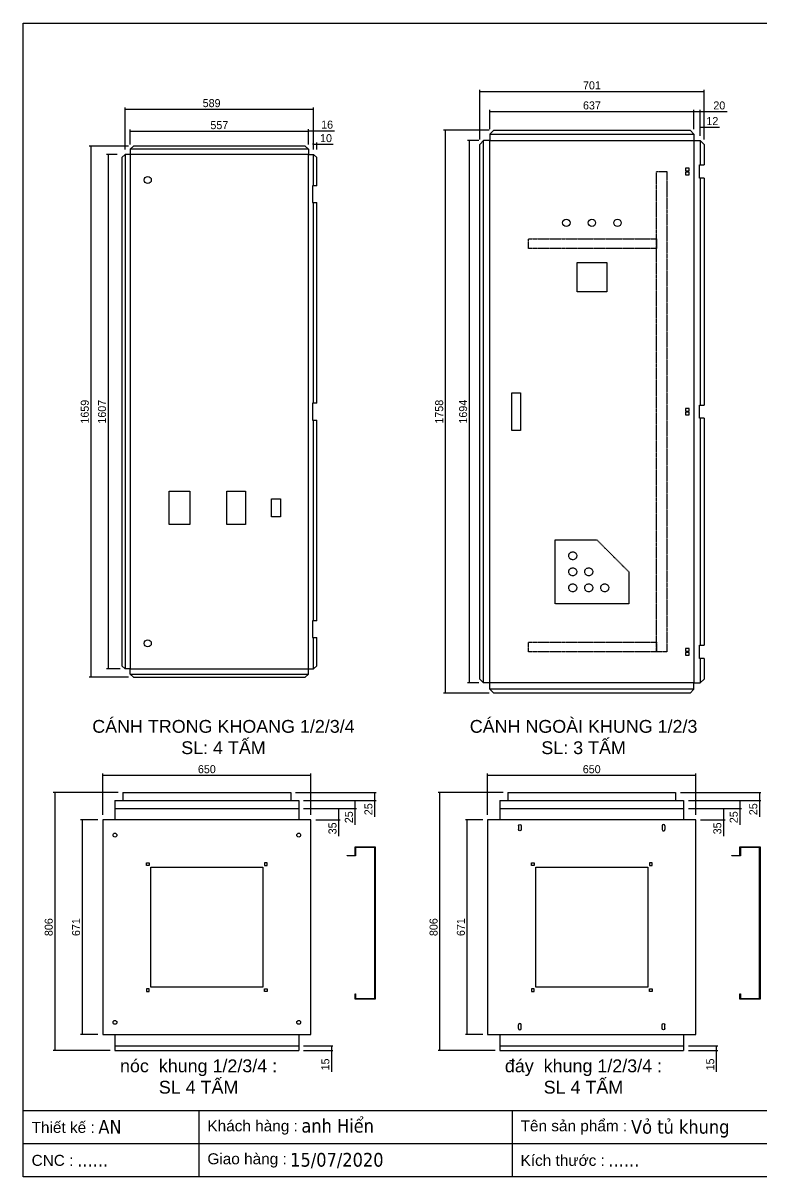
# Model space of a CAD drawing. Header units: millimetres. Extents: x 0 to 5097, y 0 to 3604.
# Drawn here: x 0 to 2308, y 0 to 3604 of the extents above; entities that cross this region are included whole.
import ezdxf
from ezdxf.enums import TextEntityAlignment as Align

# ---------------------------------------------------------------- set-up
doc = ezdxf.new("R2010")
doc.units = ezdxf.units.MM
doc.linetypes.add('DASHED', pattern=[0.75, 0.5, -0.25])
doc.layers.add('DIM', color=253, linetype='Continuous')
doc.styles.add('Arial', font='arial.ttf')
doc.styles.add('Tahoma (Input Text)', font='tahoma.ttf')
doc.dimstyles.new('An-1', dxfattribs={"dimtxt": 25, "dimasz": 3, "dimexe": 5, "dimexo": 15, "dimgap": 6, "dimtad": 1, "dimdec": 0, "dimtxsty": 'Standard', "dimblk": 'ARCHTICK', "dimcen": 10, "dimclrd": 5, "dimclre": 5, "dimclrt": 3, "dimazin": 3, "dimtfac": 1, "dimtdec": 0, "dimtmove": 0, "dimatfit": 3, "dimldrblk": 'ARCHTICK', "dimlwd": -1, "dimlwe": -1})

# ---------------------------------------------------------------- blocks, each defined once
blk = doc.blocks.new('*D1')
at = {"color": 0, "const_width": 0.45}
for points in [[(320, 3336.1), (317, 3333.1)], [(906, 3333.1), (909, 3336.1)]]:
    blk.add_lwpolyline(points, dxfattribs=at)
at = {"layer": 'Defpoints', "color": 0, "transparency": 16777216}
for p in [(907.5, 3334.6), (318.5, 3193.4), (907.5, 3193.4)]:
    blk.add_point(p, dxfattribs=at)
at = {"layer": 'DIM', "color": 5, "transparency": 16777216}
for p, q in [((318.5, 3208.4), (318.5, 3339.6)), ((318.5, 3334.6), (907.5, 3334.6)), ((907.5, 3208.4), (907.5, 3339.6))]:
    blk.add_line(p, q, dxfattribs=at)
at = {"layer": 'DIM', "color": 3, "transparency": 16777216, "insert": (588.9, 3353.4), "char_height": 25, "attachment_point": 5}
blk.add_mtext('589', dxfattribs=at)
blk = doc.blocks.new('_ArchTick')
at = {"color": 0, "const_width": 0.15}
blk.add_lwpolyline([(-0.5, -0.5), (0.5, 0.5)], dxfattribs=at)
blk = doc.blocks.new('*D2')
at = {"color": 0, "const_width": 0.45}
for points in [[(213.2, 3217.9), (210.2, 3220.9)], [(210.2, 1561.9), (213.2, 1558.9)]]:
    blk.add_lwpolyline(points, dxfattribs=at)
at = {"layer": 'Defpoints', "color": 0, "transparency": 16777216}
for p in [(344.5, 3219.4), (211.7, 1560.4), (344.5, 1560.4)]:
    blk.add_point(p, dxfattribs=at)
at = {"layer": 'DIM', "color": 5, "transparency": 16777216}
for p, q in [((329.5, 3219.4), (206.7, 3219.4)), ((211.7, 3219.4), (211.7, 1560.4)), ((329.5, 1560.4), (206.7, 1560.4))]:
    blk.add_line(p, q, dxfattribs=at)
at = {"layer": 'DIM', "color": 3, "transparency": 16777216, "insert": (192.9, 2389.9), "char_height": 25, "attachment_point": 5, "rotation": 90}
blk.add_mtext('1659', dxfattribs=at)
blk = doc.blocks.new('*D3')
at = {"color": 0, "const_width": 0.45}
for points in [[(336, 3267.5), (333, 3264.5)], [(890, 3264.5), (893, 3267.5)]]:
    blk.add_lwpolyline(points, dxfattribs=at)
at = {"layer": 'Defpoints', "color": 0, "transparency": 16777216}
for p in [(891.5, 3266), (334.5, 3209.4), (891.5, 3209.4)]:
    blk.add_point(p, dxfattribs=at)
at = {"layer": 'DIM', "color": 5, "transparency": 16777216}
for p, q in [((334.5, 3224.4), (334.5, 3271)), ((334.5, 3266), (891.5, 3266)), ((891.5, 3224.4), (891.5, 3271))]:
    blk.add_line(p, q, dxfattribs=at)
at = {"layer": 'DIM', "color": 3, "transparency": 16777216, "insert": (613, 3284.7), "char_height": 25, "attachment_point": 5}
blk.add_mtext('557', dxfattribs=at)
blk = doc.blocks.new('*D4')
at = {"color": 0, "const_width": 0.45}
for points in [[(266.9, 3191.9), (263.9, 3194.9)], [(263.9, 1587.9), (266.9, 1584.9)]]:
    blk.add_lwpolyline(points, dxfattribs=at)
at = {"layer": 'Defpoints', "color": 0, "transparency": 16777216}
for p in [(308.5, 3193.4), (265.4, 1586.4), (318.5, 1586.4)]:
    blk.add_point(p, dxfattribs=at)
at = {"layer": 'DIM', "color": 5, "transparency": 16777216}
for p, q in [((293.5, 3193.4), (260.4, 3193.4)), ((265.4, 3193.4), (265.4, 1586.4)), ((303.5, 1586.4), (260.4, 1586.4))]:
    blk.add_line(p, q, dxfattribs=at)
at = {"layer": 'DIM', "color": 3, "transparency": 16777216, "insert": (246.6, 2389.9), "char_height": 25, "attachment_point": 5, "rotation": 90}
blk.add_mtext('1607', dxfattribs=at)
blk = doc.blocks.new('*D5')
at = {"color": 0, "const_width": 0.45}
for points in [[(906, 3223.7), (909, 3226.7)], [(919, 3226.7), (916, 3223.7)]]:
    blk.add_lwpolyline(points, dxfattribs=at)
at = {"layer": 'Defpoints', "color": 0, "transparency": 16777216}
for p in [(917.5, 3225.2), (907.5, 3193.4), (917.5, 3193.4)]:
    blk.add_point(p, dxfattribs=at)
at = {"layer": 'DIM', "color": 5, "transparency": 16777216}
for p, q in [((907.5, 3225.2), (904.5, 3225.2)), ((907.5, 3208.4), (907.5, 3230.2)), ((907.5, 3225.2), (917.5, 3225.2)), ((917.5, 3208.4), (917.5, 3230.2)), ((917.5, 3225.2), (968.9, 3225.2))]:
    blk.add_line(p, q, dxfattribs=at)
at = {"layer": 'DIM', "color": 3, "transparency": 16777216, "insert": (946.2, 3244), "char_height": 25, "attachment_point": 5}
blk.add_mtext('10', dxfattribs=at)
blk = doc.blocks.new('*D6')
at = {"color": 0, "const_width": 0.45}
for points in [[(893, 3269), (890, 3266)], [(906, 3266), (909, 3269)]]:
    blk.add_lwpolyline(points, dxfattribs=at)
at = {"layer": 'Defpoints', "color": 0, "transparency": 16777216}
for p in [(891.5, 3267.5), (891.5, 3209.4), (907.5, 3193.4)]:
    blk.add_point(p, dxfattribs=at)
at = {"layer": 'DIM', "color": 5, "transparency": 16777216}
for p, q in [((891.5, 3224.4), (891.5, 3272.5)), ((891.5, 3267.5), (907.5, 3267.5)), ((907.5, 3208.4), (907.5, 3272.5)), ((907.5, 3267.5), (972.3, 3267.5))]:
    blk.add_line(p, q, dxfattribs=at)
at = {"layer": 'DIM', "color": 3, "transparency": 16777216, "insert": (949.6, 3286.2), "char_height": 25, "attachment_point": 5}
blk.add_mtext('16', dxfattribs=at)
blk = doc.blocks.new('khungtenAsean2')
at = {"color": 7}
for p, q in [((2970, -1980), (0, -1980)), ((320, -1980), (320, -2100)), ((890, -1980), (890, -2100)), ((2020, -2040), (0, -2040))]:
    blk.add_line(p, q, dxfattribs=at)
blk.add_lwpolyline([(0, 0), (2970, 0), (2970, -2100), (0, -2100)], close=True, dxfattribs=at)
at = {"color": 2, "char_height": 20, "width": 917.634, "attachment_point": 4, "style": 'Arial'}
for s, insert in [('  Tên sản phẩm :', (890, -2010)), ('  Thiết kế :', (0, -2010)), ('  Khách hàng :', (320, -2010)), ('  Giao hàng :', (320, -2070)), ('  CNC :', (0, -2070)), ('  Kích thước :', (890, -2070))]:
    blk.add_mtext(s, dxfattribs=dict(at, insert=insert))
at = {"color": 1, "style": 'Tahoma (Input Text)', "flags": 8}
for tag, p in [('#03', (506.6, -2019.3)), ('#01', (137.1, -2021.3)), ('#05', (1106.6, -2021.3)), ('#07', (1834.7, -2021.3)), ('#09', (2146.7, -2021.3)), ('#02', (98.5, -2081.3)), ('#04', (486.1, -2081.3)), ('#06', (1065.3, -2081.3)), ('#08', (1817.4, -2081.3)), ('#10', (2146.7, -2081.3))]:
    blk.add_attdef(tag, p, '', height=25, dxfattribs=at)
blk.add_attdef('#11', text='', height=25, dxfattribs=at).set_placement((2915, -2067.3), align=Align.CENTER)
blk = doc.blocks.new('*D13')
at = {"color": 0, "const_width": 0.45}
for points in [[(1427.8, 3391.8), (1424.8, 3388.8)], [(2125.8, 3388.8), (2128.8, 3391.8)]]:
    blk.add_lwpolyline(points, dxfattribs=at)
at = {"layer": 'Defpoints', "color": 0, "transparency": 16777216}
for p in [(2127.3, 3390.3), (1426.3, 3224.9), (2127.3, 3224.9)]:
    blk.add_point(p, dxfattribs=at)
at = {"layer": 'DIM', "color": 5, "transparency": 16777216}
for p, q in [((1426.3, 3239.9), (1426.3, 3395.3)), ((1426.3, 3390.3), (2127.3, 3390.3)), ((2127.3, 3239.9), (2127.3, 3395.3))]:
    blk.add_line(p, q, dxfattribs=at)
at = {"layer": 'DIM', "color": 3, "transparency": 16777216, "insert": (1776.8, 3409), "char_height": 25, "attachment_point": 5}
blk.add_mtext('701', dxfattribs=at)
blk = doc.blocks.new('*D14')
at = {"color": 0, "const_width": 0.45}
for points in [[(1320.1, 3267.4), (1317.1, 3270.4)], [(1317.1, 1512.4), (1320.1, 1509.4)]]:
    blk.add_lwpolyline(points, dxfattribs=at)
at = {"layer": 'Defpoints', "color": 0, "transparency": 16777216}
for p in [(1470.3, 3268.9), (1318.6, 1510.9), (1470.3, 1510.9)]:
    blk.add_point(p, dxfattribs=at)
at = {"layer": 'DIM', "color": 5, "transparency": 16777216}
for p, q in [((1455.3, 3268.9), (1313.6, 3268.9)), ((1318.6, 3268.9), (1318.6, 1510.9)), ((1455.3, 1510.9), (1313.6, 1510.9))]:
    blk.add_line(p, q, dxfattribs=at)
at = {"layer": 'DIM', "color": 3, "transparency": 16777216, "insert": (1299.8, 2389.9), "char_height": 25, "attachment_point": 5, "rotation": 90}
blk.add_mtext('1758', dxfattribs=at)
blk = doc.blocks.new('*D15')
at = {"color": 0, "const_width": 0.45}
for points in [[(1459.8, 3328.9), (1456.8, 3325.9)], [(2093.8, 3325.9), (2096.8, 3328.9)]]:
    blk.add_lwpolyline(points, dxfattribs=at)
at = {"layer": 'Defpoints', "color": 0, "transparency": 16777216}
for p in [(2095.3, 3327.4), (1458.3, 3256.9), (2095.3, 3256.9)]:
    blk.add_point(p, dxfattribs=at)
at = {"layer": 'DIM', "color": 5, "transparency": 16777216}
for p, q in [((1458.3, 3271.9), (1458.3, 3332.4)), ((1458.3, 3327.4), (2095.3, 3327.4)), ((2095.3, 3271.9), (2095.3, 3332.4))]:
    blk.add_line(p, q, dxfattribs=at)
at = {"layer": 'DIM', "color": 3, "transparency": 16777216, "insert": (1776.8, 3346.2), "char_height": 25, "attachment_point": 5}
blk.add_mtext('637', dxfattribs=at)
blk = doc.blocks.new('*D16')
at = {"color": 0, "const_width": 0.45}
for points in [[(1394.8, 3235.4), (1391.8, 3238.4)], [(1391.8, 1544.4), (1394.8, 1541.4)]]:
    blk.add_lwpolyline(points, dxfattribs=at)
at = {"layer": 'Defpoints', "color": 0, "transparency": 16777216}
for p in [(1438.3, 3236.9), (1393.3, 1542.9), (1438.3, 1542.9)]:
    blk.add_point(p, dxfattribs=at)
at = {"layer": 'DIM', "color": 5, "transparency": 16777216}
for p, q in [((1423.3, 3236.9), (1388.3, 3236.9)), ((1393.3, 3236.9), (1393.3, 1542.9)), ((1423.3, 1542.9), (1388.3, 1542.9))]:
    blk.add_line(p, q, dxfattribs=at)
at = {"layer": 'DIM', "color": 3, "transparency": 16777216, "insert": (1374.5, 2389.9), "char_height": 25, "attachment_point": 5, "rotation": 90}
blk.add_mtext('1694', dxfattribs=at)
blk = doc.blocks.new('*D17')
at = {"color": 0, "const_width": 0.45}
for points in [[(2096.8, 3328.9), (2093.8, 3325.9)], [(2113.8, 3325.9), (2116.8, 3328.9)]]:
    blk.add_lwpolyline(points, dxfattribs=at)
at = {"layer": 'Defpoints', "color": 0, "transparency": 16777216}
for p in [(2115.3, 3327.4), (2095.3, 3256.9), (2115.3, 3236.9)]:
    blk.add_point(p, dxfattribs=at)
at = {"layer": 'DIM', "color": 5, "transparency": 16777216}
for p, q in [((2095.3, 3271.9), (2095.3, 3332.4)), ((2095.3, 3327.4), (2115.3, 3327.4)), ((2115.3, 3251.9), (2115.3, 3332.4)), ((2115.3, 3327.4), (2198.7, 3327.4))]:
    blk.add_line(p, q, dxfattribs=at)
at = {"layer": 'DIM', "color": 3, "transparency": 16777216, "insert": (2174.6, 3346.2), "char_height": 25, "attachment_point": 5}
blk.add_mtext('20', dxfattribs=at)
blk = doc.blocks.new('*D18')
at = {"color": 0, "const_width": 0.45}
for points in [[(2116.8, 3280.5), (2113.8, 3277.5)], [(2125.8, 3277.5), (2128.8, 3280.5)]]:
    blk.add_lwpolyline(points, dxfattribs=at)
at = {"layer": 'Defpoints', "color": 0, "transparency": 16777216}
for p in [(2127.3, 3279), (2115.3, 3236.9), (2127.3, 3224.9)]:
    blk.add_point(p, dxfattribs=at)
at = {"layer": 'DIM', "color": 5, "transparency": 16777216}
for p, q in [((2115.3, 3251.9), (2115.3, 3284)), ((2127.3, 3239.9), (2127.3, 3284)), ((2115.3, 3279), (2127.3, 3279)), ((2127.3, 3279), (2175.5, 3279))]:
    blk.add_line(p, q, dxfattribs=at)
at = {"layer": 'DIM', "color": 3, "transparency": 16777216, "insert": (2152.9, 3297.6), "char_height": 25, "attachment_point": 5}
blk.add_mtext('12', dxfattribs=at)
blk = doc.blocks.new('A$C01EB0BB3')
at = {"color": 7, "linetype": 'DASHED', "ltscale": 3}
for p, q in [((0, 0), (0, 200)), ((0, 200), (130, 200)), ((230, 100), (130, 200)), ((230, 100), (230, 0)), ((230, 0), (0, 0))]:
    blk.add_line(p, q, dxfattribs=at)
for centre in [(55, 150), (55, 100), (105, 100), (55, 50), (105, 50), (155, 50)]:
    blk.add_circle(centre, 12.5, dxfattribs=at)
blk = doc.blocks.new('*D19')
at = {"color": 0, "const_width": 0.45}
for points in [[(1099.1, 1199.1), (1096.1, 1202.1)], [(1096.1, 1177.1), (1099.1, 1174.1)]]:
    blk.add_lwpolyline(points, dxfattribs=at)
at = {"layer": 'Defpoints', "color": 0, "transparency": 16777216}
for p in [(836, 1200.6), (861, 1175.6), (1097.6, 1175.6)]:
    blk.add_point(p, dxfattribs=at)
at = {"layer": 'DIM', "color": 5, "transparency": 16777216}
for p, q in [((851, 1200.6), (1102.6, 1200.6)), ((1097.6, 1200.6), (1097.6, 1175.6)), ((876, 1175.6), (1102.6, 1175.6)), ((1097.6, 1175.6), (1097.6, 1124.2))]:
    blk.add_line(p, q, dxfattribs=at)
at = {"layer": 'DIM', "color": 3, "transparency": 16777216, "insert": (1078.8, 1148.4), "char_height": 25, "attachment_point": 5, "rotation": 90}
blk.add_mtext('25', dxfattribs=at)
blk = doc.blocks.new('*D20')
at = {"color": 0, "const_width": 0.45}
for points in [[(1038, 1174.1), (1035, 1177.1)], [(1035, 1152.1), (1038, 1149.1)]]:
    blk.add_lwpolyline(points, dxfattribs=at)
at = {"layer": 'Defpoints', "color": 0, "transparency": 16777216}
for p in [(861, 1175.6), (861, 1150.6), (1036.5, 1150.6)]:
    blk.add_point(p, dxfattribs=at)
at = {"layer": 'DIM', "color": 5, "transparency": 16777216}
for p, q in [((876, 1175.6), (1041.5, 1175.6)), ((1036.5, 1175.6), (1036.5, 1150.6)), ((876, 1150.6), (1041.5, 1150.6)), ((1036.5, 1150.6), (1036.5, 1099.2))]:
    blk.add_line(p, q, dxfattribs=at)
at = {"layer": 'DIM', "color": 3, "transparency": 16777216, "insert": (1017.7, 1123.4), "char_height": 25, "attachment_point": 5, "rotation": 90}
blk.add_mtext('25', dxfattribs=at)
blk = doc.blocks.new('*D21')
at = {"color": 0, "const_width": 0.45}
for points in [[(986.8, 1149.1), (983.8, 1152.1)], [(983.8, 1117.1), (986.8, 1114.1)]]:
    blk.add_lwpolyline(points, dxfattribs=at)
at = {"layer": 'Defpoints', "color": 0, "transparency": 16777216}
for p in [(861, 1150.6), (899, 1115.6), (985.3, 1115.6)]:
    blk.add_point(p, dxfattribs=at)
at = {"layer": 'DIM', "color": 5, "transparency": 16777216}
for p, q in [((876, 1150.6), (990.3, 1150.6)), ((985.3, 1150.6), (985.3, 1115.6)), ((914, 1115.6), (990.3, 1115.6)), ((985.3, 1115.6), (985.3, 1064.6))]:
    blk.add_line(p, q, dxfattribs=at)
at = {"layer": 'DIM', "color": 3, "transparency": 16777216, "insert": (966.6, 1088.6), "char_height": 25, "attachment_point": 5, "rotation": 90}
blk.add_mtext('35', dxfattribs=at)
blk = doc.blocks.new('*D22')
at = {"color": 0, "const_width": 0.45}
for points in [[(964.5, 408.1), (961.5, 411.1)], [(961.5, 396.1), (964.5, 393.1)]]:
    blk.add_lwpolyline(points, dxfattribs=at)
at = {"layer": 'Defpoints', "color": 0, "transparency": 16777216}
for p in [(861, 409.6), (963, 409.6), (861, 394.6)]:
    blk.add_point(p, dxfattribs=at)
at = {"layer": 'DIM', "color": 5, "transparency": 16777216}
for p, q in [((876, 409.6), (968, 409.6)), ((963, 409.6), (963, 394.6)), ((876, 394.6), (968, 394.6)), ((963, 394.6), (963, 328.4))]:
    blk.add_line(p, q, dxfattribs=at)
at = {"layer": 'DIM', "color": 3, "transparency": 16777216, "insert": (944.2, 351.2), "char_height": 25, "attachment_point": 5, "rotation": 90}
blk.add_mtext('15', dxfattribs=at)
blk = doc.blocks.new('*D23')
at = {"color": 0, "const_width": 0.45}
for points in [[(964.5, 408.1), (961.5, 411.1)], [(961.5, 396.1), (964.5, 393.1)]]:
    blk.add_lwpolyline(points, dxfattribs=at)
at = {"layer": 'Defpoints', "color": 0, "transparency": 16777216}
for p in [(861, 409.6), (963, 409.6), (861, 394.6)]:
    blk.add_point(p, dxfattribs=at)
at = {"layer": 'DIM', "color": 5, "transparency": 16777216}
for p, q in [((876, 409.6), (968, 409.6)), ((963, 409.6), (963, 394.6)), ((876, 394.6), (968, 394.6)), ((963, 394.6), (963, 328.4))]:
    blk.add_line(p, q, dxfattribs=at)
at = {"layer": 'DIM', "color": 3, "transparency": 16777216, "insert": (944.2, 351.2), "char_height": 25, "attachment_point": 5, "rotation": 90}
blk.add_mtext('15', dxfattribs=at)
blk = doc.blocks.new('*D24')
at = {"color": 0, "const_width": 0.45}
for points in [[(250.5, 1256), (247.5, 1253)], [(897.5, 1253), (900.5, 1256)]]:
    blk.add_lwpolyline(points, dxfattribs=at)
at = {"layer": 'Defpoints', "color": 0, "transparency": 16777216}
for p in [(899, 1254.5), (249, 1115.6), (899, 1115.6)]:
    blk.add_point(p, dxfattribs=at)
at = {"layer": 'DIM', "color": 5, "transparency": 16777216}
for p, q in [((249, 1130.6), (249, 1259.5)), ((249, 1254.5), (899, 1254.5)), ((899, 1130.6), (899, 1259.5))]:
    blk.add_line(p, q, dxfattribs=at)
at = {"layer": 'DIM', "color": 3, "transparency": 16777216, "insert": (574, 1273.2), "char_height": 25, "attachment_point": 5}
blk.add_mtext('650', dxfattribs=at)
blk = doc.blocks.new('*D25')
at = {"color": 0, "const_width": 0.45}
for points in [[(100.5, 1199.1), (97.5, 1202.1)], [(97.5, 396.1), (100.5, 393.1)]]:
    blk.add_lwpolyline(points, dxfattribs=at)
at = {"layer": 'Defpoints', "color": 0, "transparency": 16777216}
for p in [(312, 1200.6), (99, 394.6), (287, 394.6)]:
    blk.add_point(p, dxfattribs=at)
at = {"layer": 'DIM', "color": 5, "transparency": 16777216}
for p, q in [((297, 1200.6), (94, 1200.6)), ((99, 1200.6), (99, 394.6)), ((272, 394.6), (94, 394.6))]:
    blk.add_line(p, q, dxfattribs=at)
at = {"layer": 'DIM', "color": 3, "transparency": 16777216, "insert": (80.3, 780.1), "char_height": 25, "attachment_point": 5, "rotation": 90}
blk.add_mtext('806', dxfattribs=at)
blk = doc.blocks.new('*D26')
at = {"color": 0, "const_width": 0.45}
for points in [[(185.8, 1114.1), (182.8, 1117.1)], [(182.8, 446.1), (185.8, 443.1)]]:
    blk.add_lwpolyline(points, dxfattribs=at)
at = {"layer": 'Defpoints', "color": 0, "transparency": 16777216}
for p in [(249, 1115.6), (184.3, 444.6), (249, 444.6)]:
    blk.add_point(p, dxfattribs=at)
at = {"layer": 'DIM', "color": 5, "transparency": 16777216}
for p, q in [((234, 1115.6), (179.3, 1115.6)), ((184.3, 1115.6), (184.3, 444.6)), ((234, 444.6), (179.3, 444.6))]:
    blk.add_line(p, q, dxfattribs=at)
at = {"layer": 'DIM', "color": 3, "transparency": 16777216, "insert": (165.6, 780.1), "char_height": 25, "attachment_point": 5, "rotation": 90}
blk.add_mtext('671', dxfattribs=at)
blk = doc.blocks.new('*D27')
at = {"color": 0, "const_width": 0.45}
for points in [[(2301.2, 1199.1), (2298.2, 1202.1)], [(2298.2, 1177.1), (2301.2, 1174.1)]]:
    blk.add_lwpolyline(points, dxfattribs=at)
at = {"layer": 'Defpoints', "color": 0, "transparency": 16777216}
for p in [(2038.1, 1200.6), (2063.1, 1175.6), (2299.7, 1175.6)]:
    blk.add_point(p, dxfattribs=at)
at = {"layer": 'DIM', "color": 5, "transparency": 16777216}
for p, q in [((2053.1, 1200.6), (2304.7, 1200.6)), ((2299.7, 1200.6), (2299.7, 1175.6)), ((2078.1, 1175.6), (2304.7, 1175.6)), ((2299.7, 1175.6), (2299.7, 1124.2))]:
    blk.add_line(p, q, dxfattribs=at)
at = {"layer": 'DIM', "color": 3, "transparency": 16777216, "insert": (2280.9, 1148.4), "char_height": 25, "attachment_point": 5, "rotation": 90}
blk.add_mtext('25', dxfattribs=at)
blk = doc.blocks.new('*D28')
at = {"color": 0, "const_width": 0.45}
for points in [[(2240, 1174.1), (2237, 1177.1)], [(2237, 1152.1), (2240, 1149.1)]]:
    blk.add_lwpolyline(points, dxfattribs=at)
at = {"layer": 'Defpoints', "color": 0, "transparency": 16777216}
for p in [(2063.1, 1175.6), (2063.1, 1150.6), (2238.5, 1150.6)]:
    blk.add_point(p, dxfattribs=at)
at = {"layer": 'DIM', "color": 5, "transparency": 16777216}
for p, q in [((2078.1, 1175.6), (2243.5, 1175.6)), ((2238.5, 1175.6), (2238.5, 1150.6)), ((2078.1, 1150.6), (2243.5, 1150.6)), ((2238.5, 1150.6), (2238.5, 1099.2))]:
    blk.add_line(p, q, dxfattribs=at)
at = {"layer": 'DIM', "color": 3, "transparency": 16777216, "insert": (2219.8, 1123.4), "char_height": 25, "attachment_point": 5, "rotation": 90}
blk.add_mtext('25', dxfattribs=at)
blk = doc.blocks.new('*D29')
at = {"color": 0, "const_width": 0.45}
for points in [[(2188.9, 1149.1), (2185.9, 1152.1)], [(2185.9, 1117.1), (2188.9, 1114.1)]]:
    blk.add_lwpolyline(points, dxfattribs=at)
at = {"layer": 'Defpoints', "color": 0, "transparency": 16777216}
for p in [(2063.1, 1150.6), (2101.1, 1115.6), (2187.4, 1115.6)]:
    blk.add_point(p, dxfattribs=at)
at = {"layer": 'DIM', "color": 5, "transparency": 16777216}
for p, q in [((2078.1, 1150.6), (2192.4, 1150.6)), ((2187.4, 1150.6), (2187.4, 1115.6)), ((2116.1, 1115.6), (2192.4, 1115.6)), ((2187.4, 1115.6), (2187.4, 1064.6))]:
    blk.add_line(p, q, dxfattribs=at)
at = {"layer": 'DIM', "color": 3, "transparency": 16777216, "insert": (2168.6, 1088.6), "char_height": 25, "attachment_point": 5, "rotation": 90}
blk.add_mtext('35', dxfattribs=at)
blk = doc.blocks.new('*D30')
at = {"color": 0, "const_width": 0.45}
for points in [[(2166.5, 408.1), (2163.5, 411.1)], [(2163.5, 396.1), (2166.5, 393.1)]]:
    blk.add_lwpolyline(points, dxfattribs=at)
at = {"layer": 'Defpoints', "color": 0, "transparency": 16777216}
for p in [(2063.1, 409.6), (2165, 409.6), (2063.1, 394.6)]:
    blk.add_point(p, dxfattribs=at)
at = {"layer": 'DIM', "color": 5, "transparency": 16777216}
for p, q in [((2078.1, 409.6), (2170, 409.6)), ((2165, 409.6), (2165, 394.6)), ((2078.1, 394.6), (2170, 394.6)), ((2165, 394.6), (2165, 328.4))]:
    blk.add_line(p, q, dxfattribs=at)
at = {"layer": 'DIM', "color": 3, "transparency": 16777216, "insert": (2146.3, 351.2), "char_height": 25, "attachment_point": 5, "rotation": 90}
blk.add_mtext('15', dxfattribs=at)
blk = doc.blocks.new('*D31')
at = {"color": 0, "const_width": 0.45}
for points in [[(2166.5, 408.1), (2163.5, 411.1)], [(2163.5, 396.1), (2166.5, 393.1)]]:
    blk.add_lwpolyline(points, dxfattribs=at)
at = {"layer": 'Defpoints', "color": 0, "transparency": 16777216}
for p in [(2063.1, 409.6), (2165, 409.6), (2063.1, 394.6)]:
    blk.add_point(p, dxfattribs=at)
at = {"layer": 'DIM', "color": 5, "transparency": 16777216}
for p, q in [((2078.1, 409.6), (2170, 409.6)), ((2165, 409.6), (2165, 394.6)), ((2078.1, 394.6), (2170, 394.6)), ((2165, 394.6), (2165, 328.4))]:
    blk.add_line(p, q, dxfattribs=at)
at = {"layer": 'DIM', "color": 3, "transparency": 16777216, "insert": (2146.3, 351.2), "char_height": 25, "attachment_point": 5, "rotation": 90}
blk.add_mtext('15', dxfattribs=at)
blk = doc.blocks.new('*D32')
at = {"color": 0, "const_width": 0.45}
for points in [[(1452.6, 1256), (1449.6, 1253)], [(2099.6, 1253), (2102.6, 1256)]]:
    blk.add_lwpolyline(points, dxfattribs=at)
at = {"layer": 'Defpoints', "color": 0, "transparency": 16777216}
for p in [(2101.1, 1254.5), (1451.1, 1115.6), (2101.1, 1115.6)]:
    blk.add_point(p, dxfattribs=at)
at = {"layer": 'DIM', "color": 5, "transparency": 16777216}
for p, q in [((1451.1, 1130.6), (1451.1, 1259.5)), ((1451.1, 1254.5), (2101.1, 1254.5)), ((2101.1, 1130.6), (2101.1, 1259.5))]:
    blk.add_line(p, q, dxfattribs=at)
at = {"layer": 'DIM', "color": 3, "transparency": 16777216, "insert": (1776.1, 1273.2), "char_height": 25, "attachment_point": 5}
blk.add_mtext('650', dxfattribs=at)
blk = doc.blocks.new('*D33')
at = {"color": 0, "const_width": 0.45}
for points in [[(1302.6, 1199.1), (1299.6, 1202.1)], [(1299.6, 396.1), (1302.6, 393.1)]]:
    blk.add_lwpolyline(points, dxfattribs=at)
at = {"layer": 'Defpoints', "color": 0, "transparency": 16777216}
for p in [(1514.1, 1200.6), (1301.1, 394.6), (1489.1, 394.6)]:
    blk.add_point(p, dxfattribs=at)
at = {"layer": 'DIM', "color": 5, "transparency": 16777216}
for p, q in [((1499.1, 1200.6), (1296.1, 1200.6)), ((1301.1, 1200.6), (1301.1, 394.6)), ((1474.1, 394.6), (1296.1, 394.6))]:
    blk.add_line(p, q, dxfattribs=at)
at = {"layer": 'DIM', "color": 3, "transparency": 16777216, "insert": (1282.3, 780.1), "char_height": 25, "attachment_point": 5, "rotation": 90}
blk.add_mtext('806', dxfattribs=at)
blk = doc.blocks.new('*D34')
at = {"color": 0, "const_width": 0.45}
for points in [[(1387.9, 1114.1), (1384.9, 1117.1)], [(1384.9, 446.1), (1387.9, 443.1)]]:
    blk.add_lwpolyline(points, dxfattribs=at)
at = {"layer": 'Defpoints', "color": 0, "transparency": 16777216}
for p in [(1451.1, 1115.6), (1386.4, 444.6), (1451.1, 444.6)]:
    blk.add_point(p, dxfattribs=at)
at = {"layer": 'DIM', "color": 5, "transparency": 16777216}
for p, q in [((1436.1, 1115.6), (1381.4, 1115.6)), ((1386.4, 1115.6), (1386.4, 444.6)), ((1436.1, 444.6), (1381.4, 444.6))]:
    blk.add_line(p, q, dxfattribs=at)
at = {"layer": 'DIM', "color": 3, "transparency": 16777216, "insert": (1367.6, 780.1), "char_height": 25, "attachment_point": 5, "rotation": 90}
blk.add_mtext('671', dxfattribs=at)
blk = doc.blocks.new('A$C143B6121')
at = {"color": 2}
for p, q in [((3.2, 8.5), (14.7, 8.5)), ((3.2, 0), (14.7, 0))]:
    blk.add_line(p, q, dxfattribs=at)
for centre, start, end in [((3.2, 4.3), 90, 270), ((14.7, 4.3), 270, 90)]:
    blk.add_arc(centre, 4.25, start, end, dxfattribs=at)

msp = doc.modelspace()

# ---------------------------------------------------------------- linework, layer by layer
at = {"color": 7}
for p, q in [((1470.3, 3268.9), (1458.3, 3256.9)), ((2083.3, 3268.9), (2095.3, 3256.9)), ((344.5, 3219.4), (334.5, 3209.4)), ((881.5, 3219.4), (891.5, 3209.4)), ((1438.3, 3236.9), (1426.3, 3224.9)), ((2115.3, 3236.9), (2127.3, 3224.9)), ((318.5, 3193.4), (308.5, 3183.4)), ((907.5, 3193.4), (917.5, 3183.4)), ((318.5, 1586.4), (308.5, 1596.4)), ((907.5, 1586.4), (917.5, 1596.4)), ((344.5, 1560.4), (334.5, 1570.4)), ((881.5, 1560.4), (891.5, 1570.4)), ((1438.3, 1542.9), (1426.3, 1554.9)), ((2115.3, 1542.9), (2127.3, 1554.9)), ((1470.3, 1510.9), (1458.3, 1522.9)), ((2083.3, 1510.9), (2095.3, 1522.9)), ((312, 1200.6), (836, 1200.6)), ((312, 1200.6), (312, 1175.6)), ((836, 1200.6), (836, 1175.6)), ((1514.1, 1200.6), (2038.1, 1200.6)), ((1514.1, 1200.6), (1514.1, 1175.6)), ((2038.1, 1200.6), (2038.1, 1175.6)), ((287, 1175.6), (861, 1175.6)), ((287, 1175.6), (287, 1115.6)), ((861, 1175.6), (861, 1115.6)), ((1489.1, 1175.6), (2063.1, 1175.6)), ((1489.1, 1175.6), (1489.1, 1115.6)), ((2063.1, 1175.6), (2063.1, 1115.6)), ((287, 1150.6), (861, 1150.6)), ((1489.1, 1150.6), (2063.1, 1150.6)), ((287, 444.6), (287, 394.6)), ((861, 444.6), (861, 394.6)), ((1489.1, 444.6), (1489.1, 394.6)), ((2063.1, 444.6), (2063.1, 394.6)), ((287, 409.6), (861, 409.6)), ((1489.1, 409.6), (2063.1, 409.6)), ((287, 394.6), (861, 394.6)), ((1489.1, 394.6), (2063.1, 394.6))]:
    msp.add_line(p, q, dxfattribs=at)
at = {"color": 2}
for points in [[(1458.3, 3256.9), (1458.3, 3236.9), (1438.3, 3236.9)], [(2095.3, 3256.9), (2095.3, 3236.9), (2115.3, 3236.9)], [(2127.3, 3119.4), (2112.3, 3119.4), (2112.3, 3160.4), (2127.3, 3160.4)], [(917.5, 3095.4), (904.5, 3095.4), (904.5, 3042.9), (917.5, 3042.9)], [(917.5, 2416.2), (904.5, 2416.2), (904.5, 2363.7), (917.5, 2363.7)], [(2127.3, 2369.4), (2112.3, 2369.4), (2112.3, 2410.4), (2127.3, 2410.4)], [(917.5, 1736.9), (904.5, 1736.9), (904.5, 1684.4), (917.5, 1684.4)], [(2127.3, 1619.4), (2112.3, 1619.4), (2112.3, 1660.4), (2127.3, 1660.4)], [(1458.3, 1522.9), (1458.3, 1542.9), (1438.3, 1542.9)], [(2095.3, 1522.9), (2095.3, 1542.9), (2115.3, 1542.9)]]:
    msp.add_lwpolyline(points, dxfattribs=at)
at = {"color": 7}
for points in [[(1458.3, 3256.9), (2095.3, 3256.9)], [(1470.3, 3268.9), (2083.3, 3268.9)], [(334.5, 3209.4), (334.5, 3193.4), (318.5, 3193.4)], [(891.5, 3209.4), (334.5, 3209.4)], [(881.5, 3219.4), (344.5, 3219.4)], [(891.5, 3209.4), (891.5, 3193.4), (907.5, 3193.4)], [(1426.3, 1554.9), (1426.3, 3224.9)], [(1438.3, 1542.9), (1438.3, 3236.9)], [(2115.3, 3236.9), (2115.3, 3160.4)], [(2127.3, 3224.9), (2127.3, 3160.4)], [(308.5, 3183.4), (308.5, 1596.4)], [(318.5, 3193.4), (318.5, 1586.4)], [(891.5, 3042.9), (891.5, 3193.4), (334.5, 3193.4), (334.5, 1586.4), (891.5, 1586.4), (891.5, 1684.4)], [(907.5, 3095.4), (907.5, 3193.4)], [(917.5, 3095.4), (917.5, 3183.4)], [(2115.3, 3119.4), (2115.3, 2410.4)], [(2127.3, 3119.4), (2127.3, 2410.4)], [(891.5, 2363.7), (891.5, 3042.9)], [(907.5, 2416.2), (907.5, 3042.9)], [(917.5, 2416.2), (917.5, 3042.9)], [(891.5, 1684.4), (891.5, 2363.7)], [(907.5, 1736.9), (907.5, 2363.7)], [(917.5, 1736.9), (917.5, 2363.7)], [(2115.3, 2369.4), (2115.3, 1660.4)], [(2127.3, 2369.4), (2127.3, 1660.4)], [(907.5, 1586.4), (907.5, 1684.4)], [(917.5, 1596.4), (917.5, 1684.4)], [(334.5, 1570.4), (334.5, 1586.4), (318.5, 1586.4)], [(891.5, 1570.4), (891.5, 1586.4), (907.5, 1586.4)], [(2115.3, 1619.4), (2115.3, 1542.9)], [(2127.3, 1619.4), (2127.3, 1554.9)], [(334.5, 1570.4), (891.5, 1570.4)], [(344.5, 1560.4), (881.5, 1560.4)], [(2095.3, 1522.9), (1458.3, 1522.9)], [(2083.3, 1510.9), (1470.3, 1510.9)]]:
    msp.add_lwpolyline(points, dxfattribs=at)
for points in [[(1458.3, 3236.9), (2095.3, 3236.9), (2095.3, 1542.9), (1458.3, 1542.9)], [(899, 444.6), (899, 1115.6), (249, 1115.6), (249, 444.6)], [(2101.1, 444.6), (2101.1, 1115.6), (1451.1, 1115.6), (1451.1, 444.6)], [(1012, 1002.6), (1012, 1004.1), (1037, 1004.1), (1037, 1030.6), (1100, 1030.6), (1100, 555.6), (1037, 555.6), (1037, 572.1), (1038.5, 572.1), (1038.5, 557.1), (1098.5, 557.1), (1098.5, 1029.1), (1038.5, 1029.1), (1038.5, 1002.6)], [(2214.1, 1002.6), (2214.1, 1004.1), (2239.1, 1004.1), (2239.1, 1030.6), (2302.1, 1030.6), (2302.1, 555.6), (2239.1, 555.6), (2239.1, 572.1), (2240.6, 572.1), (2240.6, 557.1), (2300.6, 557.1), (2300.6, 1029.1), (2240.6, 1029.1), (2240.6, 1002.6)]]:
    msp.add_lwpolyline(points, close=True, dxfattribs=at)
at = {"color": 7, "linetype": 'DASHED', "ltscale": 2}
for points in [[(1978.2, 3139.9), (2011.2, 3139.9), (2011.2, 1639.9), (1978.2, 1639.9)], [(1578.2, 2929.5), (1978.2, 2929.5), (1978.2, 2899.5), (1578.2, 2899.5)], [(1578.2, 1669.9), (1978.2, 1669.9), (1978.2, 1639.9), (1578.2, 1639.9)]]:
    msp.add_lwpolyline(points, close=True, dxfattribs=at)
at = {"color": 2}
for points in [[(2069.3, 3141.7), (2080.3, 3141.7), (2080.3, 3150.2), (2069.3, 3150.2)], [(2069.3, 3129.7), (2080.3, 3129.7), (2080.3, 3138.2), (2069.3, 3138.2)], [(1730.8, 2855.9), (1822.8, 2855.9), (1822.8, 2763.9), (1730.8, 2763.9)], [(1526.8, 2448.4), (1553.8, 2448.4), (1553.8, 2331.4), (1526.8, 2331.4)], [(2069.3, 2391.7), (2080.3, 2391.7), (2080.3, 2400.2), (2069.3, 2400.2)], [(2069.3, 2379.7), (2080.3, 2379.7), (2080.3, 2388.2), (2069.3, 2388.2)], [(456.5, 2141.9), (520.5, 2141.9), (520.5, 2037.9), (456.5, 2037.9)], [(636, 2141.9), (695, 2141.9), (695, 2037.9), (636, 2037.9)], [(776, 2117.9), (804, 2117.9), (804, 2061.9), (776, 2061.9)], [(2069.3, 1641.7), (2080.3, 1641.7), (2080.3, 1650.2), (2069.3, 1650.2)], [(2069.3, 1629.7), (2080.3, 1629.7), (2080.3, 1638.2), (2069.3, 1638.2)], [(394, 972.6), (385.5, 972.6), (385.5, 981.1), (394, 981.1)], [(754, 972.6), (762.5, 972.6), (762.5, 981.1), (754, 981.1)], [(1596.1, 972.6), (1587.6, 972.6), (1587.6, 981.1), (1596.1, 981.1)], [(1956.1, 972.6), (1964.6, 972.6), (1964.6, 981.1), (1956.1, 981.1)], [(399, 967.6), (749, 967.6), (749, 592.6), (399, 592.6)], [(1601.1, 967.6), (1951.1, 967.6), (1951.1, 592.6), (1601.1, 592.6)], [(394, 587.6), (385.5, 587.6), (385.5, 579.1), (394, 579.1)], [(754, 587.6), (762.5, 587.6), (762.5, 579.1), (754, 579.1)], [(1596.1, 587.6), (1587.6, 587.6), (1587.6, 579.1), (1596.1, 579.1)], [(1956.1, 587.6), (1964.6, 587.6), (1964.6, 579.1), (1956.1, 579.1)]]:
    msp.add_lwpolyline(points, close=True, dxfattribs=at)
for centre, radius in [((389.5, 3113.4), 11), ((1696.8, 2979.9), 11.5), ((1776.8, 2979.9), 11.5), ((1856.8, 2979.9), 11.5), ((389.5, 1666.4), 11), ((287, 1067.6), 6), ((861, 1067.6), 6), ((287, 482.6), 6), ((861, 482.6), 6)]:
    msp.add_circle(centre, radius, dxfattribs=at)

# ---------------------------------------------------------------- block references
at = {"color": 7}
ref = msp.add_blockref('khungtenAsean2', (0, 3603.6), dxfattribs=dict(at, xscale=1.716000000000349, yscale=1.716000000000349, zscale=1.716000000000349))
ref.add_attrib('#06', '......', (1828.1, 32.1), dxfattribs={"color": 1, "height": 42.9, "style": 'Tahoma (Input Text)'})
ref.add_attrib('#05', 'Vỏ tủ khung', (1899, 135.1), dxfattribs={"color": 1, "height": 42.9, "style": 'Tahoma (Input Text)'})
ref.add_attrib('#04', '15/07/2020', (834.2, 32.1), dxfattribs={"color": 1, "height": 42.9, "style": 'Tahoma (Input Text)'})
ref.add_attrib('#03', 'anh Hiển', (869.3, 138.5), dxfattribs={"color": 1, "height": 42.9, "style": 'Tahoma (Input Text)'})
ref.add_attrib('#02', '......', (169, 32.1), dxfattribs={"color": 1, "height": 42.9, "style": 'Tahoma (Input Text)'})
ref.add_attrib('#01', 'AN', (235.2, 135.1), dxfattribs={"color": 1, "height": 42.9, "style": 'Tahoma (Input Text)'})
msp.add_blockref('A$C01EB0BB3', (1661.8, 1789.9), dxfattribs=at)
at = {"color": 7, "xscale": -1}
for p, rotation in [((1556, 1099.6), 90), ((1556, 1099.6), 90), ((1996.1, 460.6), 270)]:
    msp.add_blockref('A$C143B6121', p, dxfattribs=dict(at, rotation=rotation))
at = {"color": 7}
for p, rotation in [((1996.1, 1099.6), 270), ((1996.1, 1099.6), 270), ((1556, 460.6), 90)]:
    msp.add_blockref('A$C143B6121', p, dxfattribs=dict(at, rotation=rotation))

# ---------------------------------------------------------------- texts
at = {"color": 7, "char_height": 40, "attachment_point": 5, "style": 'Arial'}
for s, insert, width in [('CÁNH TRONG KHOANG 1/2/3/4\\PSL: 4 TẤM', (625.9, 1373.5), 846.161), ('CÁNH NGOÀI KHUNG 1/2/3 \\PSL: 3 TẤM', (1750.7, 1373.5), 846.161), ('nóc  khung 1/2/3/4 :\\PSL 4 TẤM', (548.2, 313.3), 594.894), ('đáy  khung 1/2/3/4 :\\PSL 4 TẤM', (1750.3, 313.3), 594.894)]:
    msp.add_mtext(s, dxfattribs=dict(at, insert=insert, width=width))

# ---------------------------------------------------------------- dimensions: what is measured, and where the dimension line sits
at = {"layer": 'DIM', "color": 2}
for base, p1, p2, picture, middle in [((2127.3, 3390.3), (1426.3, 3224.9), (2127.3, 3224.9), '*D13', (1776.8, 3409)), ((2095.3, 3327.4), (1458.3, 3256.9), (2095.3, 3256.9), '*D15', (1776.8, 3346.2)), ((2127.3, 3279), (2115.3, 3236.9), (2127.3, 3224.9), '*D18', (2152.9, 3297.6))]:
    dim = msp.add_linear_dim(base=base, p1=p1, p2=p2, dimstyle='An-1', dxfattribs=at)
    dim.commit()
    dim.dimension.update_dxf_attribs({"geometry": picture, "text_midpoint": middle})
at = {"layer": 'DIM', "color": 7}
dim = msp.add_linear_dim(base=(907.5, 3334.6), p1=(318.5, 3193.4), p2=(907.5, 3193.4), dimstyle='An-1', dxfattribs=at)
dim.commit()
dim.dimension.update_dxf_attribs({"geometry": '*D1', "text_midpoint": (588.9, 3334.6), "dimtype": 160})
at = {"layer": 'DIM', "color": 2}
for base, p1, p2, picture, middle in [((2115.3, 3327.4), (2095.3, 3256.9), (2115.3, 3236.9), '*D17', (2174.6, 3327.4)), ((891.5, 3267.5), (907.5, 3193.4), (891.5, 3209.4), '*D6', (949.6, 3267.5)), ((917.5, 3225.2), (907.5, 3193.4), (917.5, 3193.4), '*D5', (946.2, 3225.2))]:
    dim = msp.add_linear_dim(base=base, p1=p1, p2=p2, dimstyle='An-1', dxfattribs=at)
    dim.commit()
    dim.dimension.update_dxf_attribs({"geometry": picture, "text_midpoint": middle, "dimtype": 160})
at = {"layer": 'DIM', "color": 7}
for base, p1, p2, picture, middle in [((891.5, 3266), (334.5, 3209.4), (891.5, 3209.4), '*D3', (613, 3284.7)), ((899, 1254.5), (249, 1115.6), (899, 1115.6), '*D24', (574, 1273.2)), ((2101.1, 1254.5), (1451.1, 1115.6), (2101.1, 1115.6), '*D32', (1776.1, 1273.2))]:
    dim = msp.add_linear_dim(base=base, p1=p1, p2=p2, dimstyle='An-1', dxfattribs=at)
    dim.commit()
    dim.dimension.update_dxf_attribs({"geometry": picture, "text_midpoint": middle})
at = {"layer": 'DIM', "color": 2}
for base, p1, p2, picture, middle in [((1318.6, 1510.9), (1470.3, 3268.9), (1470.3, 1510.9), '*D14', (1299.8, 2389.9)), ((1393.3, 1542.9), (1438.3, 3236.9), (1438.3, 1542.9), '*D16', (1374.5, 2389.9))]:
    dim = msp.add_linear_dim(base=base, p1=p1, p2=p2, angle=90, dimstyle='An-1', dxfattribs=at)
    dim.commit()
    dim.dimension.update_dxf_attribs({"geometry": picture, "text_midpoint": middle})
at = {"layer": 'DIM', "color": 7}
for base, p1, p2, picture, middle in [((211.7, 1560.4), (344.5, 3219.4), (344.5, 1560.4), '*D2', (192.9, 2389.9)), ((265.4, 1586.4), (308.5, 3193.4), (318.5, 1586.4), '*D4', (246.6, 2389.9)), ((1097.6, 1175.6), (836, 1200.6), (861, 1175.6), '*D19', (1078.8, 1148.4)), ((2299.7, 1175.6), (2038.1, 1200.6), (2063.1, 1175.6), '*D27', (2280.9, 1148.4)), ((184.3, 444.6), (249, 1115.6), (249, 444.6), '*D26', (165.6, 780.1)), ((985.3, 1115.6), (861, 1150.6), (899, 1115.6), '*D21', (966.6, 1088.6)), ((1386.4, 444.6), (1451.1, 1115.6), (1451.1, 444.6), '*D34', (1367.6, 780.1)), ((2187.4, 1115.6), (2063.1, 1150.6), (2101.1, 1115.6), '*D29', (2168.6, 1088.6))]:
    dim = msp.add_linear_dim(base=base, p1=p1, p2=p2, angle=90, dimstyle='An-1', dxfattribs=at)
    dim.commit()
    dim.dimension.update_dxf_attribs({"geometry": picture, "text_midpoint": middle})
for base, p1, p2, picture, middle in [((99, 394.6), (312, 1200.6), (287, 394.6), '*D25', (99, 780.1)), ((1301.1, 394.6), (1514.1, 1200.6), (1489.1, 394.6), '*D33', (1301.1, 780.1)), ((1036.5, 1150.6), (861, 1175.6), (861, 1150.6), '*D20', (1036.5, 1123.4)), ((2238.5, 1150.6), (2063.1, 1175.6), (2063.1, 1150.6), '*D28', (2238.5, 1123.4)), ((963, 409.6), (899, 444.6), (861, 409.6), '*D23', (963, 492.9)), ((2165, 409.6), (2101.1, 444.6), (2063.1, 409.6), '*D31', (2165, 492.9)), ((963, 409.6), (861, 394.6), (861, 409.6), '*D22', (963, 351.2)), ((2165, 409.6), (2063.1, 394.6), (2063.1, 409.6), '*D30', (2165, 351.2))]:
    dim = msp.add_linear_dim(base=base, p1=p1, p2=p2, angle=90, dimstyle='An-1', dxfattribs=at)
    dim.commit()
    dim.dimension.update_dxf_attribs({"geometry": picture, "text_midpoint": middle, "dimtype": 160})

doc.saveas('drawing.dxf')
